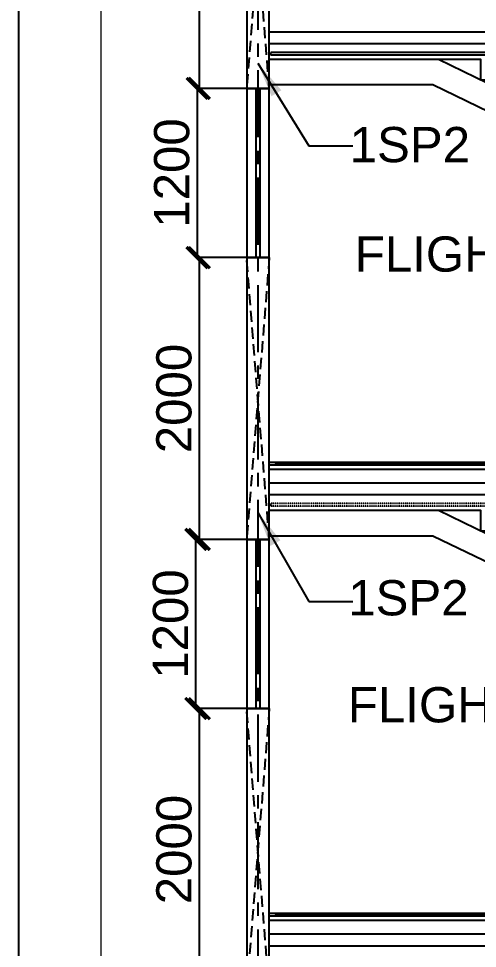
# Model space of a CAD drawing. Header units: inches. Extents: x 42351 to 118476, y -157843 to -108551.
# Drawn here: x 42351 to 45607, y -131799 to -125202 of the extents above; entities that cross this region are included whole.
import ezdxf
from ezdxf.enums import TextEntityAlignment as Align

# ---------------------------------------------------------------- set-up
doc = ezdxf.new("R2010")
doc.units = ezdxf.units.IN
doc.header["$MEASUREMENT"] = 0
for name, pattern in [('CENTER', [50.8, 31.75, -6.35, 6.35, -6.35]), ('DASHED2', [9.525, 6.35, -3.175]), ('HIDDEN2', [4.7625, 3.175, -1.5875])]:
    doc.linetypes.add(name, pattern=pattern)
for name, color, linetype in [('1', 8, 'Continuous'), ('2', 5, 'Continuous'), ('4', 4, 'Continuous'), ('AR-Column', 40, 'Continuous'), ('AR-Elevation-3', 15, 'Continuous'), ('AR-Hidden', 251, 'DASHED2'), ('AR-Staircase', 14, 'Continuous'), ('AR-Window', 9, 'Continuous'), ('ARROW', 5, 'Continuous'), ('DIM', 251, 'Continuous'), ('GRID', 8, 'CENTER'), ('STEP LINE', 6, 'Continuous')]:
    doc.layers.add(name, color=color, linetype=linetype)
for name, color, linetype, lineweight in [('HATCH', 252, 'Continuous', 9), ('JKEC COLHAT', 2, 'Continuous', 20), ('text', 4, 'Continuous', 30)]:
    doc.layers.add(name, color=color, linetype=linetype, lineweight=lineweight)
doc.styles.add('T200', font='sanss___.ttf', dxfattribs={"height": 250})
doc.styles.add('T300', font='sanss___.ttf', dxfattribs={"height": 350})
doc.dimstyles.new('T 200', dxfattribs={"dimtxt": 250, "dimasz": 150, "dimexe": 1, "dimexo": 0, "dimgap": 50, "dimtad": 1, "dimdec": 0, "dimdsep": 46, "dimtxsty": 'T200', "dimblk": 'ARCHTICK', "dimcen": 2.5, "dimdle": 1, "dimclrd": 5, "dimclre": 253, "dimclrt": 1, "dimadec": 0, "dimazin": 0, "dimtfac": 1, "dimtdec": 0, "dimtmove": 2, "dimatfit": 3, "dimfxl": 0, "dimarcsym": 0})

# ---------------------------------------------------------------- blocks, each defined once
blk = doc.blocks.new('_ARCHTICK')
at = {"color": 0, "linetype": 'ByBlock', "const_width": 0.15}
blk.add_lwpolyline([(-0.5, -0.5), (0.5, 0.5)], dxfattribs=at)
blk = doc.blocks.new('*D136')
at = {"layer": 'Defpoints', "color": 0}
for p in [(43969.8, -130097.1, 0), (43633.5, -132097.1), (43969.8, -132097.1, 0)]:
    blk.add_point(p, dxfattribs=at)
at = {"layer": 'DIM', "color": 253, "lineweight": -2}
for p, q in [((43969.8, -130097.1), (43632.5, -130097.1)), ((43969.8, -132097.1), (43632.5, -132097.1))]:
    blk.add_line(p, q, dxfattribs=at)
at = {"layer": 'DIM', "color": 5, "lineweight": -2}
blk.add_line((43633.5, -130096.1), (43633.5, -132098.1), dxfattribs=at)
at = {"layer": 'DIM', "color": 5, "lineweight": -2, "xscale": 150, "yscale": 150, "zscale": 150}
for p, rotation in [((43633.5, -130097.1), 90), ((43633.5, -132097.1), 270)]:
    blk.add_blockref('_ARCHTICK', p, dxfattribs=dict(at, rotation=rotation))
at = {"layer": 'DIM', "color": 1, "insert": (43454.8, -131097.1), "char_height": 250, "attachment_point": 5, "rotation": 90, "style": 'T200'}
blk.add_mtext('2000', dxfattribs=at)
blk = doc.blocks.new('*D137')
at = {"layer": 'Defpoints', "color": 0}
for p in [(43969.8, -126897.1, 0), (43633.5, -128897.1), (43969.8, -128897.1, 0)]:
    blk.add_point(p, dxfattribs=at)
at = {"layer": 'DIM', "color": 253, "lineweight": -2}
for p, q in [((43969.8, -126897.1), (43632.5, -126897.1)), ((43969.8, -128897.1), (43632.5, -128897.1))]:
    blk.add_line(p, q, dxfattribs=at)
at = {"layer": 'DIM', "color": 5, "lineweight": -2}
blk.add_line((43633.5, -126896.1), (43633.5, -128898.1), dxfattribs=at)
at = {"layer": 'DIM', "color": 5, "lineweight": -2, "xscale": 150, "yscale": 150, "zscale": 150}
for p, rotation in [((43633.5, -126897.1), 90), ((43633.5, -128897.1), 270)]:
    blk.add_blockref('_ARCHTICK', p, dxfattribs=dict(at, rotation=rotation))
at = {"layer": 'DIM', "color": 1, "insert": (43454.7, -127897.1), "char_height": 250, "attachment_point": 5, "rotation": 90, "style": 'T200'}
blk.add_mtext('2000', dxfattribs=at)
blk = doc.blocks.new('*D138')
at = {"layer": 'Defpoints', "color": 0}
for p in [(43969.8, -123697.1, 0), (43633.5, -125697.1), (43969.8, -125697.1, 0)]:
    blk.add_point(p, dxfattribs=at)
at = {"layer": 'DIM', "color": 253, "lineweight": -2}
for p, q in [((43969.8, -123697.1), (43632.5, -123697.1)), ((43969.8, -125697.1), (43632.5, -125697.1))]:
    blk.add_line(p, q, dxfattribs=at)
at = {"layer": 'DIM', "color": 5, "lineweight": -2}
blk.add_line((43633.5, -123696.1), (43633.5, -125698.1), dxfattribs=at)
at = {"layer": 'DIM', "color": 5, "lineweight": -2, "xscale": 150, "yscale": 150, "zscale": 150}
for p, rotation in [((43633.5, -123697.1), 90), ((43633.5, -125697.1), 270)]:
    blk.add_blockref('_ARCHTICK', p, dxfattribs=dict(at, rotation=rotation))
at = {"layer": 'DIM', "color": 1, "insert": (43454.7, -124697.1), "char_height": 250, "attachment_point": 5, "rotation": 90, "style": 'T200'}
blk.add_mtext('2000', dxfattribs=at)
blk = doc.blocks.new('*D147')
at = {"layer": 'Defpoints', "color": 0}
for p in [(43609.2, -128897.1), (43969.8, -128897.1, 0), (43969.8, -130097.1, 0)]:
    blk.add_point(p, dxfattribs=at)
at = {"layer": 'DIM', "color": 253, "lineweight": -2}
for p, q in [((43969.8, -128897.1), (43608.2, -128897.1)), ((43969.8, -130097.1), (43608.2, -130097.1))]:
    blk.add_line(p, q, dxfattribs=at)
at = {"layer": 'DIM', "color": 5, "lineweight": -2}
blk.add_line((43609.2, -130098.1), (43609.2, -128896.1), dxfattribs=at)
at = {"layer": 'DIM', "color": 5, "lineweight": -2, "xscale": 150, "yscale": 150, "zscale": 150}
for p, rotation in [((43609.2, -128897.1), 90), ((43609.2, -130097.1), 270)]:
    blk.add_blockref('_ARCHTICK', p, dxfattribs=dict(at, rotation=rotation))
at = {"layer": 'DIM', "color": 1, "insert": (43430.4, -129497.1), "char_height": 250, "attachment_point": 5, "rotation": 90, "style": 'T200'}
blk.add_mtext('1200', dxfattribs=at)
blk = doc.blocks.new('*D148')
at = {"layer": 'Defpoints', "color": 0}
for p in [(43969.8, -125697.1, 0), (43617.6, -126897.1), (43969.8, -126897.1, 0)]:
    blk.add_point(p, dxfattribs=at)
at = {"layer": 'DIM', "color": 253, "lineweight": -2}
for p, q in [((43969.8, -125697.1), (43616.6, -125697.1)), ((43969.8, -126897.1), (43616.6, -126897.1))]:
    blk.add_line(p, q, dxfattribs=at)
at = {"layer": 'DIM', "color": 5, "lineweight": -2}
blk.add_line((43617.6, -125696.1), (43617.6, -126898.1), dxfattribs=at)
at = {"layer": 'DIM', "color": 5, "lineweight": -2, "xscale": 150, "yscale": 150, "zscale": 150}
for p, rotation in [((43617.6, -125697.1), 90), ((43617.6, -126897.1), 270)]:
    blk.add_blockref('_ARCHTICK', p, dxfattribs=dict(at, rotation=rotation))
at = {"layer": 'DIM', "color": 1, "insert": (43438.8, -126297.1), "char_height": 250, "attachment_point": 5, "rotation": 90, "style": 'T200'}
blk.add_mtext('1200', dxfattribs=at)

msp = doc.modelspace()

# ---------------------------------------------------------------- hatches: boundary and pattern name
at = {"layer": 'HATCH'}
h = msp.add_hatch(dxfattribs=at)
h.set_pattern_fill('ANSI31', color=8, scale=50, angle=180, style=0)
h.set_pattern_definition([(45, (38261.357, -127874.074), (-4.4194174, 4.4194174), [])])
h.paths.add_polyline_path([(45464.3, -128370.7), (45700.8, -128370.7), (45700.8, -128351.7), (44169.8, -128351.7), (44169.8, -128370.7)])
h = msp.add_hatch(dxfattribs=at)
h.set_pattern_fill('ANSI31', color=8, scale=50, angle=180, style=0)
h.set_pattern_definition([(45, (38261.357, -131074.074), (-4.4194174, 4.4194174), [])])
h.paths.add_polyline_path([(44169.8, -131551.7), (45700.8, -131551.7), (45700.8, -131570.7), (44169.8, -131570.7)])

# ---------------------------------------------------------------- linework, layer by layer
at = {"layer": '1', "linetype": 'HIDDEN2', "ltscale": 25}
for p, q in [((44129.8, -125697.1, 0), (43969.8, -123697.1, 0)), ((44129.8, -123697.1, 0), (43969.8, -125697.1, 0)), ((44129.8, -125381.7, 0), (44129.8, -125201.7, 0)), ((44129.8, -125672.6, 0), (44129.8, -125492.6, 0)), ((44129.8, -128897.1, 0), (43969.8, -126897.1, 0)), ((44129.8, -126897.1, 0), (43969.8, -128897.1, 0)), ((44129.8, -128581.7, 0), (44129.8, -128401.7, 0)), ((44129.8, -128872.6, 0), (44129.8, -128692.6, 0)), ((44129.8, -132097.1, 0), (43969.8, -130097.1, 0)), ((44129.8, -130097.1, 0), (43969.8, -132097.1, 0)), ((44129.8, -131781.7, 0), (44129.8, -131601.7, 0))]:
    msp.add_line(p, q, dxfattribs=at)
at = {"layer": '2', "ltscale": 0.002}
for p, q in [((45681.8, -125297.1), (44129.7, -125297.1, 0)), ((45681.8, -128497.1), (44129.7, -128497.1, 0)), ((45681.8, -131697.1), (44129.8, -131697.1))]:
    msp.add_line(p, q, dxfattribs=at)
at = {"layer": '4'}
for p, q in [((45773.1, -125381.7), (44129.8, -125381.7, 0)), ((44129.8, -125492.6, 0), (44129.8, -125381.7, 0)), ((45331.8, -125492.6), (44129.8, -125492.6, 0)), ((48431.8, -126995.6), (45331.8, -125492.6)), ((45290.4, -125672.6, 0), (44129.8, -125672.6, 0)), ((44129.8, -125697.1, 0), (44129.8, -125672.6, 0)), ((48219.2, -127092.6), (45290.4, -125672.6)), ((45731.8, -128401.7), (44129.8, -128401.7)), ((45773.1, -128581.7), (44129.8, -128581.7, 0)), ((44129.8, -128692.6, 0), (44129.8, -128581.7, 0)), ((45331.8, -128692.6), (44129.8, -128692.6, 0)), ((48431.8, -130195.6), (45331.8, -128692.6)), ((45290.4, -128872.6, 0), (44129.8, -128872.6, 0)), ((44129.8, -128897.1, 0), (44129.8, -128872.6, 0)), ((48219.2, -130292.6), (45290.4, -128872.6)), ((45731.8, -131601.7), (44129.8, -131601.7)), ((45773.1, -131781.7), (44129.8, -131781.7)), ((44129.8, -131892.6, 0), (44129.8, -131781.7, 0))]:
    msp.add_line(p, q, dxfattribs=at)
at = {"layer": '4', "elevation": 0}
for points in [[(43969.8, -125697.1), (44129.8, -125697.1), (44129.8, -123697.1), (43969.8, -123697.1)], [(43969.8, -128897.1), (44129.8, -128897.1), (44129.8, -126897.1), (43969.8, -126897.1)], [(43969.8, -132097.1), (44129.8, -132097.1), (44129.8, -130097.1), (43969.8, -130097.1)]]:
    msp.add_lwpolyline(points, close=True, dxfattribs=at)
at = {"layer": 'AR-Column'}
for p, q in [((43969.8, -125697.1, 0), (44129.8, -125697.1, 0)), ((44009.8, -125697.1, 0), (44129.8, -125697.1, 0)), ((43969.8, -128897.1, 0), (44129.8, -128897.1, 0)), ((44009.8, -128897.1, 0), (44129.8, -128897.1, 0))]:
    msp.add_line(p, q, dxfattribs=at)
at = {"layer": 'AR-Elevation-3', "color": 8}
for p, q in [((45681.8, -125442.6), (44141.7, -125442.6, 0)), ((44141.7, -125461.6, 0), (44141.7, -125442.6, 0)), ((45681.8, -125461.6), (44141.7, -125461.6, 0)), ((45581.8, -125442.6), (45562.6, -125442.6)), ((45581.8, -125461.6), (45562.6, -125461.6)), ((45681.8, -128370.7), (44141.7, -128370.7, 0)), ((44141.7, -128661.6, 0), (44141.7, -128642.6, 0)), ((45681.8, -131570.7), (44141.8, -131570.7))]:
    msp.add_line(p, q, dxfattribs=at)
at = {"layer": 'AR-Hidden', "ltscale": 0.002}
for p, q in [((45581.8, -125442.6), (44160.7, -125442.6, 0)), ((45685.8, -128642.6), (44141.7, -128642.6, 0)), ((45693.8, -128661.6), (44141.7, -128661.6, 0)), ((45581.8, -128642.6), (44160.7, -128642.6, 0))]:
    msp.add_line(p, q, dxfattribs=at)
at = {"layer": 'AR-Staircase', "color": 8}
for p, q in [((45700.8, -128351.7), (44129.8, -128351.7, 0)), ((45700.8, -128370.7), (44129.8, -128370.7, 0)), ((45700.8, -131551.7), (44129.8, -131551.7)), ((45700.8, -131570.7), (44129.8, -131570.7))]:
    msp.add_line(p, q, dxfattribs=at)
at = {"layer": 'AR-Window', "color": 5}
for p, q in [((43969.8, -125697.1, 0), (43969.8, -125997.1, 0)), ((43969.8, -128897.1, 0), (43969.8, -129197.1, 0))]:
    msp.add_line(p, q, dxfattribs=at)
at = {"layer": 'AR-Window', "color": 5, "ltscale": 0.5, "elevation": 0}
for points in [[(43969.8, -126897.1), (44129.8, -126897.1), (44129.8, -125697.1), (43969.8, -125697.1)], [(44037.2, -125697.1), (44062.8, -125697.1), (44062.8, -126897.1), (44037.2, -126897.1)], [(43969.8, -130097.1), (44129.8, -130097.1), (44129.8, -128897.1), (43969.8, -128897.1)], [(44037.2, -128897.1), (44062.8, -128897.1), (44062.8, -130097.1), (44037.2, -130097.1)]]:
    msp.add_lwpolyline(points, close=True, dxfattribs=at)
at = {"layer": 'Defpoints', "ltscale": 0.2}
msp.add_lwpolyline([(42351.3, -157843.2), (113517.9, -157843.2), (113517.9, -108551.5), (42351.3, -108551.5)], close=True, dxfattribs=at)
at = {"layer": 'GRID', "ltscale": 15}
msp.add_line((44049.8, -110327.8), (44049.8, -152497.1), dxfattribs=at)
at = {"layer": 'JKEC COLHAT', "ltscale": 0.2}
msp.add_lwpolyline([(42934.6, -157259.8), (112934.6, -157259.8), (112934.6, -109134.8), (42934.6, -109134.8)], close=True, dxfattribs=at)
at = {"layer": 'STEP LINE'}
for points in [[(48331.8, -126947.1), (48331.8, -126801.7), (48031.8, -126801.7), (48031.8, -126656.2), (47731.8, -126656.2), (47731.8, -126510.8), (47431.8, -126510.8), (47431.8, -126365.3), (47131.8, -126365.3), (47131.8, -126219.9), (46831.8, -126219.9), (46831.8, -126074.4), (46531.8, -126074.4), (46531.8, -125929), (46231.8, -125929), (46231.8, -125783.5), (45931.8, -125783.5), (45931.8, -125638), (45631.8, -125638), (45631.8, -125492.6), (45331.8, -125492.6)], [(48331.8, -130147.1), (48331.8, -130001.7), (48031.8, -130001.7), (48031.8, -129856.2), (47731.8, -129856.2), (47731.8, -129710.8), (47431.8, -129710.8), (47431.8, -129565.3), (47131.8, -129565.3), (47131.8, -129419.9), (46831.8, -129419.9), (46831.8, -129274.4), (46531.8, -129274.4), (46531.8, -129129), (46231.8, -129129), (46231.8, -128983.5), (45931.8, -128983.5), (45931.8, -128838), (45631.8, -128838), (45631.8, -128692.6), (45331.8, -128692.6)]]:
    msp.add_lwpolyline(points, dxfattribs=at)

# ---------------------------------------------------------------- texts
at = {"layer": 'text', "style": 'T300'}
for p in [(45554.6, -126220.6), (45544.3, -129435.9)]:
    msp.add_text('1SP2', height=250, rotation=0.00006, dxfattribs=at).set_placement(p, align=Align.RIGHT)
at = {"layer": 'text', "color": 3, "style": 'T300'}
for p in [(46288.8, -126997.2), (46239.4, -130194.9)]:
    msp.add_text('FLIGHT-4', height=250, rotation=0.00006, dxfattribs=at).set_placement(p, align=Align.RIGHT)

# ---------------------------------------------------------------- dimensions: what is measured, and where the dimension line sits
at = {"layer": 'DIM', "color": 2}
for base, p1, p2, picture, middle in [((43633.5, -125697.1, 0), (43969.8, -123697.1, 0), (43969.8, -125697.1, 0), '*D138', (43454.7, -124697.1, 0)), ((43617.6, -126897.1), (43969.8, -125697.1, 0), (43969.8, -126897.1, 0), '*D148', (43438.8, -126297.1)), ((43633.5, -128897.1, 0), (43969.8, -126897.1, 0), (43969.8, -128897.1, 0), '*D137', (43454.7, -127897.1, 0)), ((43609.2, -128897.1), (43969.8, -130097.1, 0), (43969.8, -128897.1, 0), '*D147', (43430.4, -129497.1)), ((43633.5, -132097.1, 0), (43969.8, -130097.1, 0), (43969.8, -132097.1, 0), '*D136', (43454.8, -131097.1, 0))]:
    dim = msp.add_linear_dim(base=base, p1=p1, p2=p2, angle=90, dimstyle='T 200', override={"dimrnd": 5, "dimarcsym": 2}, dxfattribs=at)
    dim.commit()
    dim.dimension.update_dxf_attribs({"geometry": picture, "text_midpoint": middle})

# ---------------------------------------------------------------- leaders
at = {"layer": 'ARROW'}
for points in [[(44049.8, -125518.1), (44410, -126105), (44722.2, -126105)], [(44049.8, -128705.8), (44410, -129337.1), (44722.2, -129337.1)]]:
    msp.add_leader(points, dimstyle='T 200', override={"dimasz": 250, "dimtad": 0, "dimrnd": 5, "dimfxl": 5000, "dimarcsym": 2}, dxfattribs=at)

doc.saveas('drawing.dxf')
